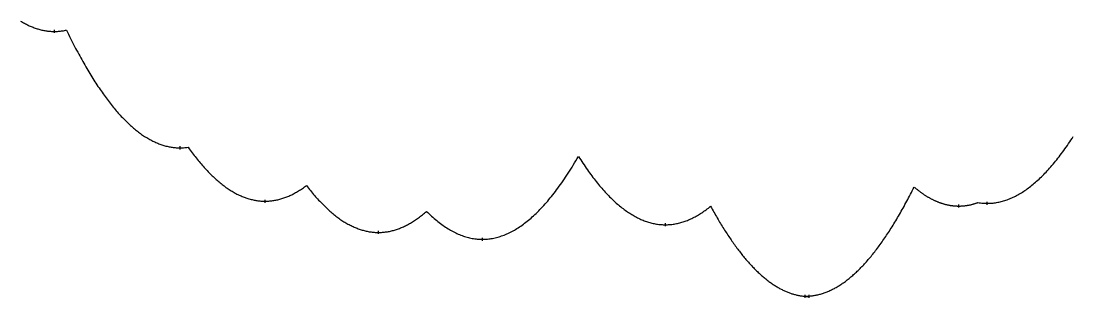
# Model space of a CAD drawing. Header units: metres. Extents: x -35 to 28195, y -4449 to 524.
# Drawn here: x 14210 to 17673, y -4284 to -3372 of the extents above; entities that cross this region are included whole.
import ezdxf

# ---------------------------------------------------------------- set-up
doc = ezdxf.new("R2010")
doc.units = ezdxf.units.M
doc.layers.add('CATENARIES', color=7, linetype='Continuous')
doc.layers.add('CATENARY_VERTEX_TICKS', color=7, linetype='Continuous')

msp = doc.modelspace()

# ---------------------------------------------------------------- linework, layer by layer
at = {"layer": 'CATENARIES'}
for points in [[(14208.8, -3372, 0), (14212, -3373.9, 0), (14215.2, -3375.8, 0), (14218.4, -3377.6, 0), (14221.6, -3379.4, 0), (14224.7, -3381.1, 0), (14227.9, -3382.8, 0), (14231.1, -3384.4, 0), (14234.3, -3385.9, 0), (14237.5, -3387.4, 0), (14240.6, -3388.8, 0), (14243.8, -3390.2, 0), (14247, -3391.5, 0), (14250.2, -3392.7, 0), (14253.4, -3393.9, 0), (14256.5, -3395.1, 0), (14259.7, -3396.2, 0), (14262.9, -3397.2, 0), (14266.1, -3398.2, 0), (14269.3, -3399.1, 0), (14272.4, -3400, 0), (14275.6, -3400.8, 0), (14278.8, -3401.6, 0), (14282, -3402.3, 0), (14285.2, -3402.9, 0), (14288.3, -3403.5, 0), (14291.5, -3404, 0), (14294.7, -3404.5, 0), (14297.9, -3404.9, 0), (14301.1, -3405.3, 0), (14304.2, -3405.6, 0), (14307.4, -3405.8, 0), (14310.6, -3406, 0), (14313.8, -3406.2, 0), (14316.9, -3406.3, 0), (14320.1, -3406.3, 0), (14323.4, -3406.2, 0), (14326.8, -3406.2, 0), (14330.1, -3406, 0), (14333.4, -3405.8, 0), (14336.7, -3405.5, 0), (14340, -3405.2, 0), (14343.3, -3404.8, 0), (14346.7, -3404.3, 0), (14350, -3403.8, 0), (14353.3, -3403.2, 0), (14356.6, -3402.6, 0), (14359.9, -3401.9, 0)], [(14359.9, -3401.9, 0), (14363.3, -3408.8, 0), (14366.6, -3415.7, 0), (14369.9, -3422.5, 0), (14373.3, -3429.2, 0), (14376.6, -3435.8, 0), (14380, -3442.4, 0), (14383.3, -3449, 0), (14386.7, -3455.4, 0), (14390, -3461.9, 0), (14393.3, -3468.2, 0), (14396.7, -3474.5, 0), (14400, -3480.7, 0), (14403.4, -3486.9, 0), (14406.7, -3493, 0), (14410, -3499, 0), (14413.4, -3505, 0), (14416.7, -3510.9, 0), (14420.1, -3516.7, 0), (14423.4, -3522.5, 0), (14426.8, -3528.2, 0), (14430.1, -3533.9, 0), (14433.4, -3539.5, 0), (14436.8, -3545, 0), (14440.1, -3550.5, 0), (14443.5, -3555.9, 0), (14446.8, -3561.3, 0), (14450.1, -3566.6, 0), (14453.5, -3571.8, 0), (14456.8, -3576.9, 0), (14460.2, -3582, 0), (14463.5, -3587.1, 0), (14466.9, -3592.1, 0), (14470.2, -3597, 0), (14473.5, -3601.8, 0), (14476.9, -3606.6, 0), (14480.2, -3611.3, 0), (14483.6, -3616, 0), (14486.9, -3620.6, 0), (14490.3, -3625.1, 0), (14493.6, -3629.6, 0), (14496.9, -3634, 0), (14500.3, -3638.4, 0), (14503.6, -3642.7, 0), (14507, -3646.9, 0), (14510.3, -3651.1, 0), (14513.6, -3655.2, 0), (14517, -3659.2, 0), (14520.3, -3663.2, 0), (14523.7, -3667.1, 0), (14527, -3671, 0), (14530.4, -3674.8, 0), (14533.7, -3678.5, 0), (14537, -3682.2, 0), (14540.4, -3685.8, 0), (14543.7, -3689.3, 0), (14547.1, -3692.8, 0), (14550.4, -3696.2, 0), (14553.7, -3699.6, 0), (14557.1, -3702.9, 0), (14560.4, -3706.1, 0), (14563.8, -3709.3, 0), (14567.1, -3712.4, 0), (14570.5, -3715.5, 0), (14573.8, -3718.5, 0), (14577.1, -3721.4, 0), (14580.5, -3724.2, 0), (14583.8, -3727.1, 0), (14587.2, -3729.8, 0), (14590.5, -3732.5, 0), (14593.8, -3735.1, 0), (14597.2, -3737.7, 0), (14600.5, -3740.1, 0), (14603.9, -3742.6, 0), (14607.2, -3745, 0), (14610.6, -3747.3, 0), (14613.9, -3749.5, 0), (14617.2, -3751.7, 0), (14620.6, -3753.8, 0), (14623.9, -3755.9, 0), (14627.3, -3757.9, 0), (14630.6, -3759.8, 0), (14633.9, -3761.7, 0), (14637.3, -3763.5, 0), (14640.6, -3765.3, 0), (14644, -3767, 0), (14647.3, -3768.6, 0), (14650.7, -3770.2, 0), (14654, -3771.7, 0), (14657.3, -3773.1, 0), (14660.7, -3774.5, 0), (14664, -3775.8, 0), (14667.4, -3777.1, 0), (14670.7, -3778.3, 0), (14674.1, -3779.4, 0), (14677.4, -3780.5, 0), (14680.7, -3781.5, 0), (14684.1, -3782.5, 0), (14687.4, -3783.4, 0), (14690.8, -3784.2, 0), (14694.1, -3785, 0), (14697.4, -3785.7, 0), (14700.8, -3786.3, 0), (14704.1, -3786.9, 0), (14707.5, -3787.5, 0), (14710.8, -3787.9, 0), (14714.2, -3788.3, 0), (14717.5, -3788.7, 0), (14720.8, -3788.9, 0), (14724.2, -3789.1, 0), (14727.5, -3789.3, 0), (14730.9, -3789.4, 0), (14734.2, -3789.4, 0), (14737.9, -3789.4, 0), (14741.6, -3789.3, 0), (14745.2, -3789.1, 0), (14748.9, -3788.8, 0), (14752.6, -3788.5, 0), (14756.2, -3788.1, 0), (14759.9, -3787.6, 0)], [(17359.9, -3969.6, 0), (17364.2, -3970.3, 0), (17368.5, -3970.8, 0), (17372.8, -3971.3, 0), (17377.1, -3971.6, 0), (17381.5, -3971.9, 0), (17385.8, -3972, 0), (17390.1, -3972.1, 0), (17393.9, -3972, 0), (17397.8, -3971.9, 0), (17401.7, -3971.7, 0), (17405.6, -3971.4, 0), (17409.5, -3971.1, 0), (17413.4, -3970.6, 0), (17417.2, -3970.1, 0), (17421.1, -3969.4, 0), (17425, -3968.7, 0), (17428.9, -3968, 0), (17432.8, -3967.1, 0), (17436.7, -3966.2, 0), (17440.5, -3965.1, 0), (17444.4, -3964, 0), (17448.3, -3962.8, 0), (17452.2, -3961.5, 0), (17456.1, -3960.2, 0), (17460, -3958.7, 0), (17463.8, -3957.2, 0), (17467.7, -3955.6, 0), (17471.6, -3953.9, 0), (17475.5, -3952.2, 0), (17479.4, -3950.3, 0), (17483.2, -3948.4, 0), (17487.1, -3946.3, 0), (17491, -3944.2, 0), (17494.9, -3942.1, 0), (17498.8, -3939.8, 0), (17502.7, -3937.4, 0), (17506.5, -3935, 0), (17510.4, -3932.5, 0), (17514.3, -3929.9, 0), (17518.2, -3927.2, 0), (17522.1, -3924.5, 0), (17526, -3921.6, 0), (17529.8, -3918.7, 0), (17533.7, -3915.7, 0), (17537.6, -3912.6, 0), (17541.5, -3909.4, 0), (17545.4, -3906.2, 0), (17549.3, -3902.8, 0), (17553.1, -3899.4, 0), (17557, -3895.9, 0), (17560.9, -3892.3, 0), (17564.8, -3888.6, 0), (17568.7, -3884.9, 0), (17572.5, -3881.1, 0), (17576.4, -3877.1, 0), (17580.3, -3873.1, 0), (17584.2, -3869.1, 0), (17588.1, -3864.9, 0), (17592, -3860.6, 0), (17595.8, -3856.3, 0), (17599.7, -3851.9, 0), (17603.6, -3847.4, 0), (17607.5, -3842.8, 0), (17611.4, -3838.2, 0), (17615.3, -3833.4, 0), (17619.1, -3828.6, 0), (17623, -3823.7, 0), (17626.9, -3818.7, 0), (17630.8, -3813.6, 0), (17634.7, -3808.4, 0), (17638.6, -3803.2, 0), (17642.4, -3797.9, 0), (17646.3, -3792.4, 0), (17650.2, -3787, 0), (17654.1, -3781.4, 0), (17658, -3775.7, 0), (17661.8, -3770, 0), (17665.7, -3764.1, 0), (17669.6, -3758.2, 0), (17673.5, -3752.2, 0)], [(14759.9, -3787.6, 0), (14763.2, -3792.2, 0), (14766.5, -3796.7, 0), (14769.8, -3801.2, 0), (14773.1, -3805.6, 0), (14776.4, -3809.9, 0), (14779.7, -3814.2, 0), (14783, -3818.4, 0), (14786.2, -3822.6, 0), (14789.5, -3826.7, 0), (14792.8, -3830.8, 0), (14796.1, -3834.7, 0), (14799.4, -3838.7, 0), (14802.7, -3842.5, 0), (14806, -3846.3, 0), (14809.3, -3850.1, 0), (14812.6, -3853.8, 0), (14815.9, -3857.4, 0), (14819.1, -3861, 0), (14822.4, -3864.5, 0), (14825.7, -3867.9, 0), (14829, -3871.3, 0), (14832.3, -3874.6, 0), (14835.6, -3877.9, 0), (14838.9, -3881.1, 0), (14842.2, -3884.2, 0), (14845.5, -3887.3, 0), (14848.8, -3890.3, 0), (14852, -3893.3, 0), (14855.3, -3896.2, 0), (14858.6, -3899, 0), (14861.9, -3901.8, 0), (14865.2, -3904.5, 0), (14868.5, -3907.2, 0), (14871.8, -3909.8, 0), (14875.1, -3912.3, 0), (14878.4, -3914.8, 0), (14881.7, -3917.3, 0), (14884.9, -3919.6, 0), (14888.2, -3921.9, 0), (14891.5, -3924.2, 0), (14894.8, -3926.3, 0), (14898.1, -3928.5, 0), (14901.4, -3930.5, 0), (14904.7, -3932.5, 0), (14908, -3934.5, 0), (14911.3, -3936.4, 0), (14914.6, -3938.2, 0), (14917.8, -3940, 0), (14921.1, -3941.7, 0), (14924.4, -3943.3, 0), (14927.7, -3944.9, 0), (14931, -3946.4, 0), (14934.3, -3947.9, 0), (14937.6, -3949.3, 0), (14940.9, -3950.6, 0), (14944.2, -3951.9, 0), (14947.5, -3953.1, 0), (14950.7, -3954.3, 0), (14954, -3955.4, 0), (14957.3, -3956.5, 0), (14960.6, -3957.4, 0), (14963.9, -3958.4, 0), (14967.2, -3959.2, 0), (14970.5, -3960, 0), (14973.8, -3960.8, 0), (14977.1, -3961.5, 0), (14980.4, -3962.1, 0), (14983.6, -3962.7, 0), (14986.9, -3963.2, 0), (14990.2, -3963.6, 0), (14993.5, -3964, 0), (14996.8, -3964.3, 0), (15000.1, -3964.6, 0), (15003.4, -3964.8, 0), (15006.7, -3965, 0), (15010, -3965.1, 0), (15013.3, -3965.1, 0), (15016.5, -3965.1, 0), (15019.8, -3965, 0), (15023, -3964.8, 0), (15026.3, -3964.6, 0), (15029.5, -3964.4, 0), (15032.8, -3964, 0), (15036, -3963.7, 0), (15039.3, -3963.2, 0), (15042.5, -3962.7, 0), (15045.8, -3962.2, 0), (15049, -3961.6, 0), (15052.3, -3960.9, 0), (15055.6, -3960.2, 0), (15058.8, -3959.4, 0), (15062.1, -3958.5, 0), (15065.3, -3957.6, 0), (15068.6, -3956.6, 0), (15071.8, -3955.6, 0), (15075.1, -3954.5, 0), (15078.3, -3953.4, 0), (15081.6, -3952.2, 0), (15084.8, -3950.9, 0), (15088.1, -3949.6, 0), (15091.3, -3948.3, 0), (15094.6, -3946.8, 0), (15097.9, -3945.3, 0), (15101.1, -3943.8, 0), (15104.4, -3942.2, 0), (15107.6, -3940.5, 0), (15110.9, -3938.8, 0), (15114.1, -3937, 0), (15117.4, -3935.1, 0), (15120.6, -3933.2, 0), (15123.9, -3931.3, 0), (15127.1, -3929.3, 0), (15130.4, -3927.2, 0), (15133.7, -3925.1, 0), (15136.9, -3922.9, 0), (15140.2, -3920.6, 0), (15143.4, -3918.3, 0), (15146.7, -3915.9, 0), (15149.9, -3913.5, 0)], [(15544.9, -3998.5, 0), (15549.1, -4002.6, 0), (15553.3, -4006.7, 0), (15557.5, -4010.6, 0), (15561.6, -4014.5, 0), (15565.8, -4018.2, 0), (15570, -4021.9, 0), (15574.2, -4025.4, 0), (15578.3, -4028.9, 0), (15582.5, -4032.3, 0), (15586.7, -4035.6, 0), (15590.9, -4038.8, 0), (15595, -4041.8, 0), (15599.2, -4044.8, 0), (15603.4, -4047.7, 0), (15607.6, -4050.5, 0), (15611.8, -4053.2, 0), (15615.9, -4055.9, 0), (15620.1, -4058.4, 0), (15624.3, -4060.8, 0), (15628.5, -4063.1, 0), (15632.6, -4065.3, 0), (15636.8, -4067.5, 0), (15641, -4069.5, 0), (15645.2, -4071.5, 0), (15649.3, -4073.3, 0), (15653.5, -4075.1, 0), (15657.7, -4076.7, 0), (15661.9, -4078.3, 0), (15666.1, -4079.8, 0), (15670.2, -4081.2, 0), (15674.4, -4082.4, 0), (15678.6, -4083.6, 0), (15682.8, -4084.7, 0), (15686.9, -4085.7, 0), (15691.1, -4086.6, 0), (15695.3, -4087.4, 0), (15699.5, -4088.1, 0), (15703.6, -4088.8, 0), (15707.8, -4089.3, 0), (15712, -4089.7, 0), (15716.2, -4090, 0), (15720.4, -4090.3, 0), (15724.5, -4090.4, 0), (15728.7, -4090.5, 0), (15732.9, -4090.4, 0), (15737.1, -4090.3, 0), (15741.4, -4090, 0), (15745.6, -4089.7, 0), (15749.8, -4089.3, 0), (15754, -4088.7, 0), (15758.2, -4088.1, 0), (15762.4, -4087.4, 0), (15766.7, -4086.5, 0), (15770.9, -4085.6, 0), (15775.1, -4084.6, 0), (15779.3, -4083.5, 0), (15783.5, -4082.3, 0), (15787.7, -4081, 0), (15792, -4079.6, 0), (15796.2, -4078.1, 0), (15800.4, -4076.5, 0), (15804.6, -4074.8, 0), (15808.8, -4073, 0), (15813, -4071.1, 0), (15817.2, -4069.1, 0), (15821.5, -4067.1, 0), (15825.7, -4064.9, 0), (15829.9, -4062.6, 0), (15834.1, -4060.2, 0), (15838.3, -4057.8, 0), (15842.5, -4055.2, 0), (15846.8, -4052.5, 0), (15851, -4049.8, 0), (15855.2, -4046.9, 0), (15859.4, -4044, 0), (15863.6, -4040.9, 0), (15867.8, -4037.8, 0), (15872.1, -4034.5, 0), (15876.3, -4031.2, 0), (15880.5, -4027.8, 0), (15884.7, -4024.2, 0), (15888.9, -4020.6, 0), (15893.1, -4016.9, 0), (15897.4, -4013, 0), (15901.6, -4009.1, 0), (15905.8, -4005.1, 0), (15910, -4001, 0), (15914.2, -3996.8, 0), (15918.4, -3992.5, 0), (15922.7, -3988, 0), (15926.9, -3983.5, 0), (15931.1, -3978.9, 0), (15935.3, -3974.2, 0), (15939.5, -3969.4, 0), (15943.7, -3964.5, 0), (15947.9, -3959.6, 0), (15952.2, -3954.5, 0), (15956.4, -3949.3, 0), (15960.6, -3944, 0), (15964.8, -3938.6, 0), (15969, -3933.1, 0), (15973.2, -3927.6, 0), (15977.5, -3921.9, 0), (15981.7, -3916.1, 0), (15985.9, -3910.2, 0), (15990.1, -3904.3, 0), (15994.3, -3898.2, 0), (15998.5, -3892, 0), (16002.8, -3885.8, 0), (16007, -3879.4, 0), (16011.2, -3873, 0), (16015.4, -3866.4, 0), (16019.6, -3859.8, 0), (16023.8, -3853, 0), (16028.1, -3846.2, 0), (16032.3, -3839.2, 0), (16036.5, -3832.2, 0), (16040.7, -3825, 0), (16044.9, -3817.8, 0)], [(16044.9, -3817.8, 0), (16048.6, -3823.5, 0), (16052.3, -3829.2, 0), (16055.9, -3834.8, 0), (16059.6, -3840.3, 0), (16063.3, -3845.8, 0), (16066.9, -3851.1, 0), (16070.6, -3856.4, 0), (16074.3, -3861.6, 0), (16077.9, -3866.8, 0), (16081.6, -3871.8, 0), (16085.3, -3876.8, 0), (16088.9, -3881.8, 0), (16092.6, -3886.6, 0), (16096.3, -3891.4, 0), (16099.9, -3896.1, 0), (16103.6, -3900.7, 0), (16107.3, -3905.2, 0), (16110.9, -3909.7, 0), (16114.6, -3914.1, 0), (16118.3, -3918.4, 0), (16121.9, -3922.7, 0), (16125.6, -3926.9, 0), (16129.3, -3931, 0), (16132.9, -3935, 0), (16136.6, -3938.9, 0), (16140.3, -3942.8, 0), (16143.9, -3946.6, 0), (16147.6, -3950.4, 0), (16151.3, -3954, 0), (16154.9, -3957.6, 0), (16158.6, -3961.1, 0), (16162.3, -3964.6, 0), (16166, -3967.9, 0), (16169.6, -3971.2, 0), (16173.3, -3974.4, 0), (16177, -3977.6, 0), (16180.6, -3980.6, 0), (16184.3, -3983.6, 0), (16188, -3986.5, 0), (16191.6, -3989.4, 0), (16195.3, -3992.1, 0), (16199, -3994.8, 0), (16202.6, -3997.4, 0), (16206.3, -4000, 0), (16210, -4002.5, 0), (16213.6, -4004.9, 0), (16217.3, -4007.2, 0), (16221, -4009.4, 0), (16224.6, -4011.6, 0), (16228.3, -4013.7, 0), (16232, -4015.8, 0), (16235.6, -4017.7, 0), (16239.3, -4019.6, 0), (16243, -4021.4, 0), (16246.6, -4023.1, 0), (16250.3, -4024.8, 0), (16254, -4026.4, 0), (16257.6, -4027.9, 0), (16261.3, -4029.3, 0), (16265, -4030.7, 0), (16268.6, -4032, 0), (16272.3, -4033.2, 0), (16276, -4034.3, 0), (16279.6, -4035.4, 0), (16283.3, -4036.4, 0), (16287, -4037.3, 0), (16290.6, -4038.2, 0), (16294.3, -4039, 0), (16298, -4039.7, 0), (16301.7, -4040.3, 0), (16305.3, -4040.8, 0), (16309, -4041.3, 0), (16312.7, -4041.7, 0), (16316.3, -4042.1, 0), (16320, -4042.3, 0), (16323.7, -4042.5, 0), (16327.3, -4042.6, 0), (16331, -4042.6, 0), (16334.6, -4042.6, 0), (16338.3, -4042.5, 0), (16341.9, -4042.3, 0), (16345.5, -4042.1, 0), (16349.2, -4041.7, 0), (16352.8, -4041.3, 0), (16356.4, -4040.9, 0), (16360.1, -4040.3, 0), (16363.7, -4039.7, 0), (16367.3, -4039, 0), (16370.9, -4038.3, 0), (16374.6, -4037.4, 0), (16378.2, -4036.5, 0), (16381.8, -4035.6, 0), (16385.5, -4034.5, 0), (16389.1, -4033.4, 0), (16392.7, -4032.2, 0), (16396.4, -4030.9, 0), (16400, -4029.6, 0), (16403.6, -4028.2, 0), (16407.3, -4026.7, 0), (16410.9, -4025.1, 0), (16414.5, -4023.5, 0), (16418.2, -4021.8, 0), (16421.8, -4020, 0), (16425.4, -4018.2, 0), (16429.1, -4016.3, 0), (16432.7, -4014.3, 0), (16436.3, -4012.2, 0), (16440, -4010.1, 0), (16443.6, -4007.9, 0), (16447.2, -4005.6, 0), (16450.9, -4003.2, 0), (16454.5, -4000.8, 0), (16458.1, -3998.3, 0), (16461.8, -3995.7, 0), (16465.4, -3993.1, 0), (16469, -3990.4, 0), (16472.7, -3987.6, 0), (16476.3, -3984.7, 0), (16479.9, -3981.8, 0)], [(15149.9, -3913.5, 0), (15153.2, -3917.8, 0), (15156.6, -3922.1, 0), (15159.9, -3926.3, 0), (15163.2, -3930.4, 0), (15166.6, -3934.5, 0), (15169.9, -3938.5, 0), (15173.2, -3942.5, 0), (15176.6, -3946.4, 0), (15179.9, -3950.2, 0), (15183.2, -3954, 0), (15186.5, -3957.7, 0), (15189.9, -3961.3, 0), (15193.2, -3964.9, 0), (15196.5, -3968.4, 0), (15199.9, -3971.9, 0), (15203.2, -3975.3, 0), (15206.5, -3978.6, 0), (15209.9, -3981.9, 0), (15213.2, -3985.1, 0), (15216.5, -3988.3, 0), (15219.8, -3991.4, 0), (15223.2, -3994.4, 0), (15226.5, -3997.4, 0), (15229.8, -4000.3, 0), (15233.2, -4003.2, 0), (15236.5, -4005.9, 0), (15239.8, -4008.7, 0), (15243.2, -4011.3, 0), (15246.5, -4013.9, 0), (15249.8, -4016.5, 0), (15253.1, -4019, 0), (15256.5, -4021.4, 0), (15259.8, -4023.7, 0), (15263.1, -4026, 0), (15266.5, -4028.3, 0), (15269.8, -4030.4, 0), (15273.1, -4032.5, 0), (15276.5, -4034.6, 0), (15279.8, -4036.6, 0), (15283.1, -4038.5, 0), (15286.4, -4040.4, 0), (15289.8, -4042.2, 0), (15293.1, -4043.9, 0), (15296.4, -4045.6, 0), (15299.8, -4047.2, 0), (15303.1, -4048.8, 0), (15306.4, -4050.3, 0), (15309.8, -4051.7, 0), (15313.1, -4053.1, 0), (15316.4, -4054.4, 0), (15319.7, -4055.7, 0), (15323.1, -4056.9, 0), (15326.4, -4058, 0), (15329.7, -4059.1, 0), (15333.1, -4060.1, 0), (15336.4, -4061, 0), (15339.7, -4061.9, 0), (15343.1, -4062.8, 0), (15346.4, -4063.5, 0), (15349.7, -4064.2, 0), (15353, -4064.9, 0), (15356.4, -4065.4, 0), (15359.7, -4066, 0), (15363, -4066.4, 0), (15366.4, -4066.8, 0), (15369.7, -4067.2, 0), (15373, -4067.4, 0), (15376.4, -4067.6, 0), (15379.7, -4067.8, 0), (15383, -4067.9, 0), (15386.3, -4067.9, 0), (15389.6, -4067.9, 0), (15392.9, -4067.8, 0), (15396.3, -4067.6, 0), (15399.6, -4067.4, 0), (15402.9, -4067.2, 0), (15406.2, -4066.8, 0), (15409.5, -4066.4, 0), (15412.8, -4066, 0), (15416.1, -4065.5, 0), (15419.4, -4064.9, 0), (15422.7, -4064.3, 0), (15426, -4063.6, 0), (15429.3, -4062.8, 0), (15432.6, -4062, 0), (15435.9, -4061.1, 0), (15439.2, -4060.2, 0), (15442.5, -4059.2, 0), (15445.8, -4058.2, 0), (15449.1, -4057, 0), (15452.4, -4055.9, 0), (15455.7, -4054.6, 0), (15459, -4053.3, 0), (15462.3, -4052, 0), (15465.6, -4050.6, 0), (15468.9, -4049.1, 0), (15472.2, -4047.6, 0), (15475.5, -4046, 0), (15478.8, -4044.3, 0), (15482.1, -4042.6, 0), (15485.5, -4040.8, 0), (15488.8, -4039, 0), (15492.1, -4037.1, 0), (15495.4, -4035.1, 0), (15498.7, -4033.1, 0), (15502, -4031, 0), (15505.3, -4028.9, 0), (15508.6, -4026.7, 0), (15511.9, -4024.4, 0), (15515.2, -4022.1, 0), (15518.5, -4019.7, 0), (15521.8, -4017.3, 0), (15525.1, -4014.8, 0), (15528.4, -4012.2, 0), (15531.7, -4009.6, 0), (15535, -4006.9, 0), (15538.3, -4004.2, 0), (15541.6, -4001.4, 0), (15544.9, -3998.5, 0)], [(16788.4, -4277.9, 0), (16790.7, -4277.9, 0), (16793.7, -4277.9, 0), (16796.7, -4277.8, 0), (16799.7, -4277.7, 0), (16802.7, -4277.5, 0), (16805.8, -4277.3, 0), (16808.8, -4277, 0), (16811.8, -4276.7, 0), (16814.8, -4276.3, 0), (16817.8, -4275.9, 0), (16820.9, -4275.4, 0), (16823.9, -4274.9, 0), (16826.9, -4274.3, 0), (16829.9, -4273.6, 0), (16832.9, -4273, 0), (16835.9, -4272.2, 0), (16839, -4271.4, 0), (16842, -4270.6, 0), (16845, -4269.7, 0), (16848, -4268.8, 0), (16851, -4267.8, 0), (16854.1, -4266.8, 0), (16857.1, -4265.7, 0), (16860.1, -4264.5, 0), (16863.1, -4263.3, 0), (16866.1, -4262.1, 0), (16869.2, -4260.8, 0), (16872.2, -4259.5, 0), (16875.2, -4258.1, 0), (16878.2, -4256.6, 0), (16881.2, -4255.1, 0), (16884.2, -4253.6, 0), (16887.3, -4252, 0), (16890.3, -4250.4, 0), (16893.3, -4248.7, 0), (16896.3, -4246.9, 0), (16899.3, -4245.1, 0), (16902.4, -4243.3, 0), (16905.4, -4241.4, 0), (16908.4, -4239.4, 0), (16911.4, -4237.4, 0), (16914.4, -4235.4, 0), (16917.5, -4233.3, 0), (16920.5, -4231.1, 0), (16923.5, -4228.9, 0), (16926.5, -4226.7, 0), (16929.5, -4224.4, 0), (16932.6, -4222, 0), (16935.6, -4219.6, 0), (16938.6, -4217.1, 0), (16941.6, -4214.6, 0), (16944.6, -4212.1, 0), (16947.6, -4209.5, 0), (16950.7, -4206.8, 0), (16953.7, -4204.1, 0), (16956.7, -4201.3, 0), (16959.7, -4198.5, 0), (16962.7, -4195.7, 0), (16965.8, -4192.7, 0), (16968.8, -4189.8, 0), (16971.8, -4186.8, 0), (16974.8, -4183.7, 0), (16977.8, -4180.6, 0), (16980.9, -4177.4, 0), (16983.9, -4174.2, 0), (16986.9, -4170.9, 0), (16989.9, -4167.6, 0), (16992.9, -4164.2, 0), (16996, -4160.8, 0), (16999, -4157.3, 0), (17002, -4153.8, 0), (17005, -4150.2, 0), (17008, -4146.6, 0), (17011, -4142.9, 0), (17014.1, -4139.2, 0), (17017.1, -4135.4, 0), (17020.1, -4131.6, 0), (17023.1, -4127.7, 0), (17026.1, -4123.8, 0), (17029.2, -4119.8, 0), (17032.2, -4115.8, 0), (17035.2, -4111.7, 0), (17038.2, -4107.6, 0), (17041.2, -4103.4, 0), (17044.3, -4099.1, 0), (17047.3, -4094.8, 0), (17050.3, -4090.5, 0), (17053.3, -4086.1, 0), (17056.3, -4081.7, 0), (17059.4, -4077.2, 0), (17062.4, -4072.6, 0), (17065.4, -4068, 0), (17068.4, -4063.4, 0), (17071.4, -4058.7, 0), (17074.4, -4053.9, 0), (17077.5, -4049.1, 0), (17080.5, -4044.3, 0), (17083.5, -4039.4, 0), (17086.5, -4034.4, 0), (17089.5, -4029.4, 0), (17092.6, -4024.4, 0), (17095.6, -4019.2, 0), (17098.6, -4014.1, 0), (17101.6, -4008.9, 0), (17104.6, -4003.6, 0), (17107.7, -3998.3, 0), (17110.7, -3992.9, 0), (17113.7, -3987.5, 0), (17116.7, -3982, 0), (17119.7, -3976.5, 0), (17122.7, -3971, 0), (17125.8, -3965.3, 0), (17128.8, -3959.7, 0), (17131.8, -3953.9, 0), (17134.8, -3948.2, 0), (17137.8, -3942.3, 0), (17140.9, -3936.4, 0), (17143.9, -3930.5, 0), (17146.9, -3924.5, 0), (17149.9, -3918.5, 0)], [(17149.9, -3918.5, 0), (17151.7, -3920, 0), (17153.4, -3921.4, 0), (17155.2, -3922.9, 0), (17156.9, -3924.3, 0), (17158.7, -3925.7, 0), (17160.4, -3927.1, 0), (17162.2, -3928.5, 0), (17163.9, -3929.9, 0), (17165.7, -3931.2, 0), (17167.4, -3932.5, 0), (17169.2, -3933.8, 0), (17170.9, -3935.1, 0), (17172.7, -3936.4, 0), (17174.4, -3937.6, 0), (17176.2, -3938.9, 0), (17177.9, -3940.1, 0), (17179.7, -3941.3, 0), (17181.4, -3942.5, 0), (17183.2, -3943.6, 0), (17184.9, -3944.8, 0), (17186.7, -3945.9, 0), (17188.4, -3947, 0), (17190.2, -3948.1, 0), (17191.9, -3949.2, 0), (17193.7, -3950.2, 0), (17195.4, -3951.3, 0), (17197.2, -3952.3, 0), (17198.9, -3953.3, 0), (17200.7, -3954.3, 0), (17202.4, -3955.2, 0), (17204.2, -3956.2, 0), (17205.9, -3957.1, 0), (17207.7, -3958, 0), (17209.4, -3958.9, 0), (17211.2, -3959.8, 0), (17212.9, -3960.7, 0), (17214.7, -3961.5, 0), (17216.4, -3962.3, 0), (17218.2, -3963.1, 0), (17219.9, -3963.9, 0), (17221.7, -3964.7, 0), (17223.4, -3965.4, 0), (17225.2, -3966.2, 0), (17226.9, -3966.9, 0), (17228.7, -3967.6, 0), (17230.4, -3968.3, 0), (17232.2, -3969, 0), (17233.9, -3969.6, 0), (17235.7, -3970.2, 0), (17237.4, -3970.8, 0), (17239.2, -3971.4, 0), (17240.9, -3972, 0), (17242.7, -3972.6, 0), (17244.4, -3973.1, 0), (17246.2, -3973.6, 0), (17247.9, -3974.1, 0), (17249.7, -3974.6, 0), (17251.4, -3975.1, 0), (17253.2, -3975.5, 0), (17254.9, -3976, 0), (17256.7, -3976.4, 0), (17258.4, -3976.8, 0), (17260.2, -3977.2, 0), (17261.9, -3977.5, 0), (17263.7, -3977.9, 0), (17265.4, -3978.2, 0), (17267.2, -3978.5, 0), (17268.9, -3978.8, 0), (17270.7, -3979.1, 0), (17272.4, -3979.4, 0), (17274.2, -3979.6, 0), (17275.9, -3979.8, 0), (17277.7, -3980, 0), (17279.4, -3980.2, 0), (17281.2, -3980.4, 0), (17282.9, -3980.5, 0), (17284.7, -3980.7, 0), (17286.4, -3980.8, 0), (17288.2, -3980.9, 0), (17289.9, -3980.9, 0), (17291.7, -3981, 0), (17293.4, -3981.1, 0), (17295.2, -3981.1, 0), (17296.9, -3981.1, 0), (17298.7, -3981.1, 0), (17300.5, -3981.1, 0), (17302.3, -3981, 0), (17304.1, -3980.9, 0), (17305.9, -3980.9, 0), (17307.7, -3980.8, 0), (17309.5, -3980.6, 0), (17311.3, -3980.5, 0), (17313.1, -3980.3, 0), (17314.9, -3980.2, 0), (17316.7, -3980, 0), (17318.5, -3979.7, 0), (17320.3, -3979.5, 0), (17322.1, -3979.3, 0), (17323.9, -3979, 0), (17325.7, -3978.7, 0), (17327.5, -3978.4, 0), (17329.3, -3978.1, 0), (17331.1, -3977.7, 0), (17332.9, -3977.3, 0), (17334.7, -3977, 0), (17336.5, -3976.6, 0), (17338.3, -3976.1, 0), (17340.1, -3975.7, 0), (17341.9, -3975.2, 0), (17343.7, -3974.7, 0), (17345.5, -3974.3, 0), (17347.3, -3973.7, 0), (17349.1, -3973.2, 0), (17350.9, -3972.6, 0), (17352.7, -3972.1, 0), (17354.5, -3971.5, 0), (17356.3, -3970.9, 0), (17358.1, -3970.2, 0), (17359.9, -3969.6, 0)], [(16479.9, -3981.8, 0), (16482.6, -3986.7, 0), (16485.3, -3991.6, 0), (16488, -3996.5, 0), (16490.7, -4001.3, 0), (16493.4, -4006.1, 0), (16496.2, -4010.8, 0), (16498.9, -4015.5, 0), (16501.6, -4020.2, 0), (16504.3, -4024.8, 0), (16507, -4029.3, 0), (16509.7, -4033.8, 0), (16512.4, -4038.3, 0), (16515.1, -4042.8, 0), (16517.8, -4047.2, 0), (16520.5, -4051.5, 0), (16523.2, -4055.8, 0), (16525.9, -4060.1, 0), (16528.6, -4064.3, 0), (16531.3, -4068.5, 0), (16534, -4072.7, 0), (16536.7, -4076.8, 0), (16539.4, -4080.8, 0), (16542.2, -4084.9, 0), (16544.9, -4088.9, 0), (16547.6, -4092.8, 0), (16550.3, -4096.7, 0), (16553, -4100.5, 0), (16555.7, -4104.4, 0), (16558.4, -4108.1, 0), (16561.1, -4111.9, 0), (16563.8, -4115.6, 0), (16566.5, -4119.2, 0), (16569.2, -4122.8, 0), (16571.9, -4126.4, 0), (16574.6, -4129.9, 0), (16577.3, -4133.4, 0), (16580, -4136.8, 0), (16582.7, -4140.2, 0), (16585.4, -4143.6, 0), (16588.1, -4146.9, 0), (16590.9, -4150.2, 0), (16593.6, -4153.4, 0), (16596.3, -4156.6, 0), (16599, -4159.8, 0), (16601.7, -4162.9, 0), (16604.4, -4166, 0), (16607.1, -4169, 0), (16609.8, -4172, 0), (16612.5, -4174.9, 0), (16615.2, -4177.8, 0), (16617.9, -4180.7, 0), (16620.6, -4183.5, 0), (16623.3, -4186.3, 0), (16626, -4189, 0), (16628.7, -4191.7, 0), (16631.4, -4194.4, 0), (16634.1, -4197, 0), (16636.9, -4199.6, 0), (16639.6, -4202.1, 0), (16642.3, -4204.6, 0), (16645, -4207, 0), (16647.7, -4209.4, 0), (16650.4, -4211.8, 0), (16653.1, -4214.1, 0), (16655.8, -4216.4, 0), (16658.5, -4218.7, 0), (16661.2, -4220.9, 0), (16663.9, -4223, 0), (16666.6, -4225.1, 0), (16669.3, -4227.2, 0), (16672, -4229.3, 0), (16674.7, -4231.3, 0), (16677.4, -4233.2, 0), (16680.1, -4235.1, 0), (16682.8, -4237, 0), (16685.6, -4238.8, 0), (16688.3, -4240.6, 0), (16691, -4242.4, 0), (16693.7, -4244.1, 0), (16696.4, -4245.7, 0), (16699.1, -4247.4, 0), (16701.8, -4249, 0), (16704.5, -4250.5, 0), (16707.2, -4252, 0), (16709.9, -4253.5, 0), (16712.6, -4254.9, 0), (16715.3, -4256.3, 0), (16718, -4257.6, 0), (16720.7, -4258.9, 0), (16723.4, -4260.1, 0), (16726.1, -4261.4, 0), (16728.8, -4262.5, 0), (16731.6, -4263.7, 0), (16734.3, -4264.7, 0), (16737, -4265.8, 0), (16739.7, -4266.8, 0), (16742.4, -4267.8, 0), (16745.1, -4268.7, 0), (16747.8, -4269.6, 0), (16750.5, -4270.4, 0), (16753.2, -4271.2, 0), (16755.9, -4272, 0), (16758.6, -4272.7, 0), (16761.3, -4273.4, 0), (16764, -4274, 0), (16766.7, -4274.6, 0), (16769.4, -4275.2, 0), (16772.1, -4275.7, 0), (16774.8, -4276.2, 0), (16777.5, -4276.6, 0), (16780.3, -4277, 0), (16783, -4277.3, 0), (16785.7, -4277.6, 0), (16788.4, -4277.9, 0), (16791.6, -4278.2, 0), (16794.9, -4278.4, 0), (16798.1, -4278.5, 0), (16801.4, -4278.6, 0), (16804.6, -4278.6, 0)]]:
    msp.add_polyline3d(points, dxfattribs=at)
at = {"layer": 'CATENARY_VERTEX_TICKS'}
for p, q in [((14320.1, -3411.3), (14320.1, -3401.3)), ((14734.2, -3794.4), (14734.2, -3784.4)), ((15013.3, -3970.1), (15013.3, -3960.1)), ((17296.9, -3986.1), (17296.9, -3976.1)), ((17390.1, -3977.1), (17390.1, -3967.1)), ((16331, -4047.6), (16331, -4037.6)), ((15386.3, -4072.9), (15386.3, -4062.9)), ((15728.7, -4095.5), (15728.7, -4085.5)), ((16790.7, -4282.9), (16790.7, -4272.9)), ((16804.6, -4283.6), (16804.6, -4273.6))]:
    msp.add_line(p, q, dxfattribs=at)

doc.saveas('drawing.dxf')
